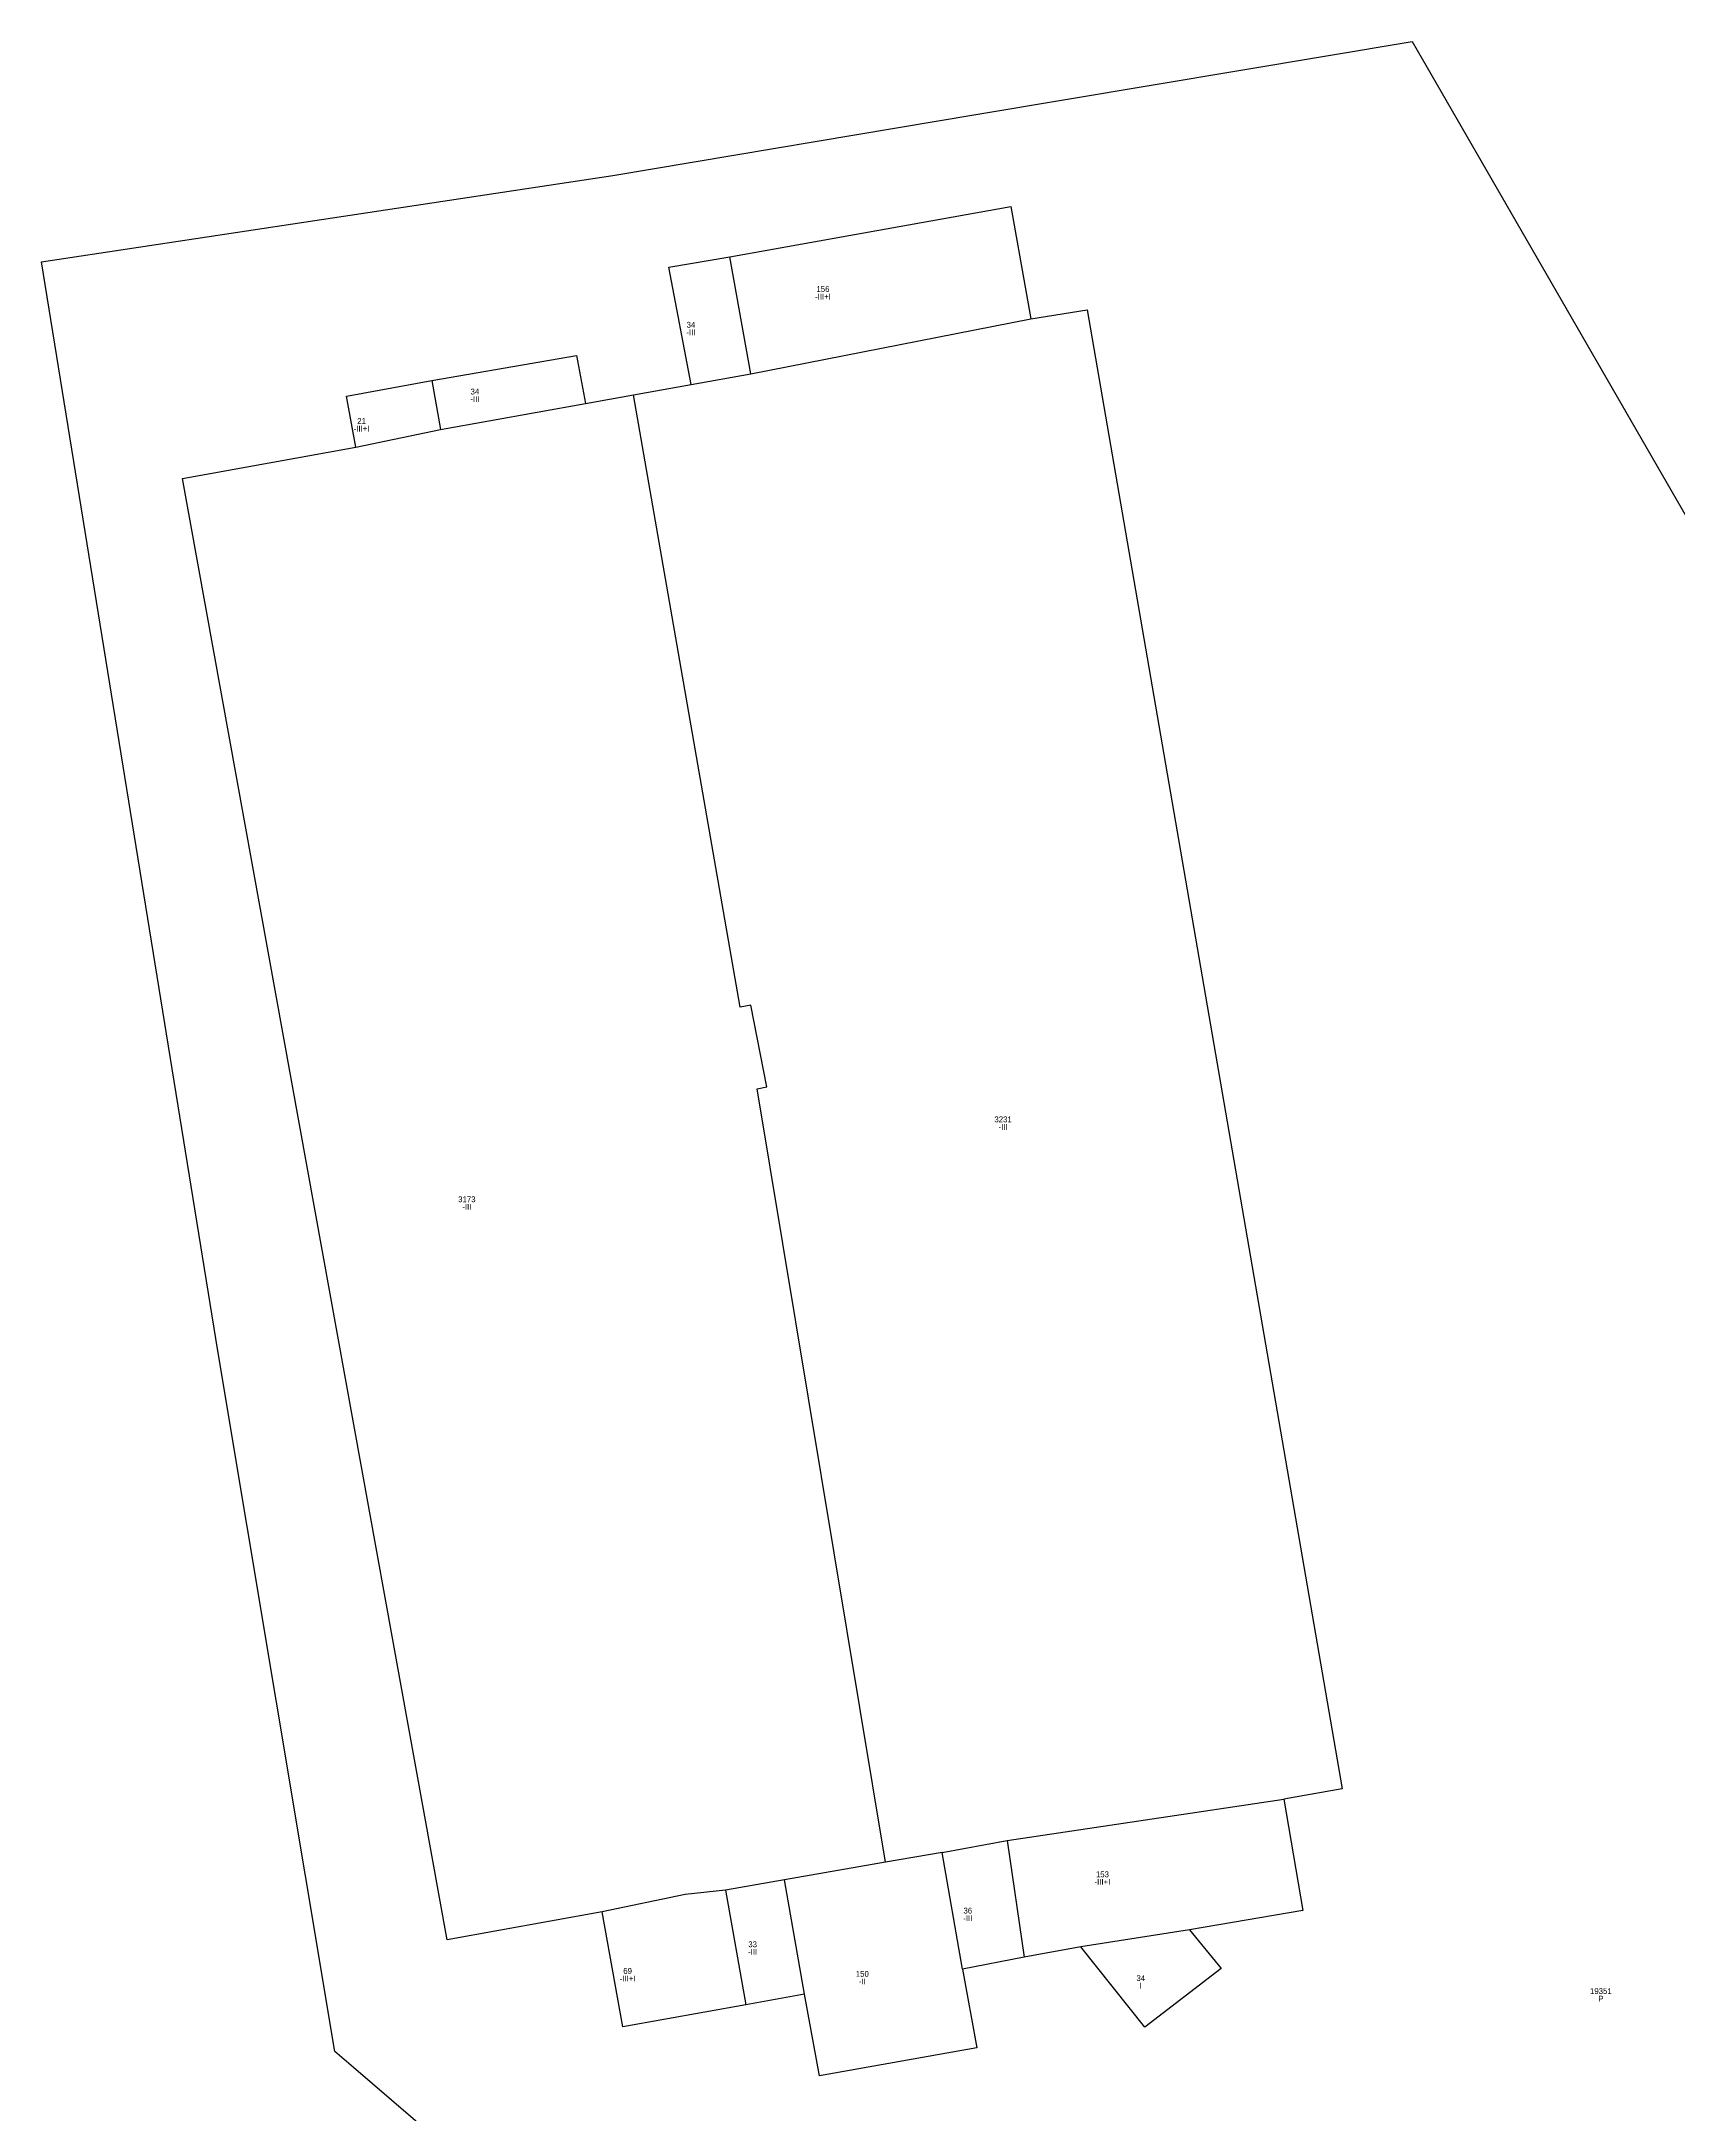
# Model space of a CAD drawing. Header units: metres. Extents: x 439162 to 439386, y 4494393 to 4494658.
# Drawn here: x 439161.6 to 439273.8, y 4494515.9 to 4494658.1 of the extents above; entities that cross this region are included whole.
import ezdxf
from ezdxf.enums import TextEntityAlignment as Align

# ---------------------------------------------------------------- set-up
doc = ezdxf.new("R2010")
doc.units = ezdxf.units.M

msp = doc.modelspace()

# ---------------------------------------------------------------- linework, layer by layer
at = {"layer": 'PG-LI'}
for p, q in [((439208.746, 4494643.353), (439228.016, 4494646.8025)), ((439228.016, 4494646.8025), (439229.386, 4494639.1025)), ((439204.576, 4494642.643), (439208.746, 4494643.353)), ((439210.186, 4494635.323), (439208.746, 4494643.353)), ((439206.086, 4494634.583), (439204.576, 4494642.643)), ((439210.186, 4494635.323), (439229.386, 4494639.1025)), ((439188.316, 4494634.863), (439198.246, 4494636.573)), ((439198.246, 4494636.573), (439198.846, 4494633.283)), ((439182.4765, 4494633.803), (439188.316, 4494634.863)), ((439188.316, 4494634.863), (439188.916, 4494631.513)), ((439206.086, 4494634.583), (439210.186, 4494635.323)), ((439183.116, 4494630.303), (439182.4765, 4494633.803)), ((439198.846, 4494633.283), (439202.146, 4494633.883)), ((439202.146, 4494633.883), (439206.086, 4494634.583)), ((439188.916, 4494631.513), (439198.846, 4494633.283)), ((439183.116, 4494630.303), (439188.916, 4494631.513)), ((439250.725, 4494538.262), (439246.725, 4494537.572)), ((439227.7555, 4494534.7225), (439246.725, 4494537.572)), ((439246.725, 4494537.572), (439248.035, 4494529.932)), ((439223.2955, 4494533.9125), (439219.4155, 4494533.2425)), ((439223.2955, 4494533.9125), (439227.7555, 4494534.7225)), ((439224.705, 4494525.9125), (439223.2955, 4494533.9125)), ((439227.7555, 4494534.7225), (439228.925, 4494526.722)), ((439219.4155, 4494533.2425), (439212.4855, 4494532.0425)), ((439212.4855, 4494532.0425), (439208.4455, 4494531.3225)), ((439208.4455, 4494531.3225), (439209.8455, 4494523.4625)), ((439213.8755, 4494524.1925), (439212.4855, 4494532.0425)), ((439201.4055, 4494521.9525), (439199.9855, 4494529.8325)), ((439248.035, 4494529.932), (439240.255, 4494528.592)), ((439240.255, 4494528.592), (439232.805, 4494527.432)), ((439228.925, 4494526.722), (439224.705, 4494525.9125)), ((439232.805, 4494527.432), (439228.925, 4494526.722)), ((439237.195, 4494521.922), (439232.805, 4494527.432)), ((439213.8755, 4494524.1925), (439209.8455, 4494523.4625)), ((439214.885, 4494518.5825), (439213.8755, 4494524.1925)), ((439209.8455, 4494523.4625), (439201.4055, 4494521.9525))]:
    msp.add_line(p, q, dxfattribs=at)
for points in [[(439229.386, 4494639.1025), (439233.246, 4494639.7125), (439250.725, 4494538.262)], [(439219.4155, 4494533.2425), (439210.626, 4494586.2825), (439211.276, 4494586.4125), (439210.176, 4494592.0225), (439209.446, 4494591.8825), (439202.146, 4494633.883)], [(439199.9855, 4494529.8325), (439189.3755, 4494527.913), (439171.2265, 4494628.1535), (439183.116, 4494630.303)], [(439208.4455, 4494531.3225), (439205.6855, 4494531.0325), (439199.9855, 4494529.8325)], [(439240.255, 4494528.592), (439242.425, 4494525.952), (439237.195, 4494521.922)], [(439224.705, 4494525.9125), (439225.675, 4494520.502), (439214.885, 4494518.5825)]]:
    msp.add_lwpolyline(points, dxfattribs=at)
at = {"layer": 'PG-LP'}
msp.add_lwpolyline([(439191.9155, 4494511.4525), (439182.9455, 4494519.163), (439181.6755, 4494520.253), (439173.636, 4494568.323), (439161.5565, 4494643.0035), (439181.5065, 4494646.0235), (439200.7165, 4494648.933), (439225.746, 4494653.1325), (439255.526, 4494658.1225), (439316.7915, 4494551.8805)], dxfattribs=at)

# ---------------------------------------------------------------- texts
at = {"layer": 'PG-AA'}
for s, p in [('-III+I', (439215.13, 4494640.82)), ('-III', (439206.08, 4494638.37)), ('-III', (439191.27, 4494633.79)), ('-III+I', (439183.5, 4494631.77)), ('-III', (439227.48, 4494583.87)), ('-III', (439190.72, 4494578.39)), ('-III+I', (439234.29, 4494532.09)), ('-III', (439225.06, 4494529.6)), ('-III', (439210.31, 4494527.29)), ('-III+I', (439201.74, 4494525.46)), ('-II', (439217.83, 4494525.26)), ('I', (439236.92, 4494524.97)), ('P', (439268.46, 4494524.08))]:
    msp.add_text(s, height=0.4, dxfattribs=at).set_placement(p, align=Align.TOP_CENTER)
at = {"layer": 'PG-AS'}
for s, p in [('156', (439215.13, 4494640.82)), ('34', (439206.08, 4494638.37)), ('34', (439191.27, 4494633.79)), ('21', (439183.5, 4494631.77)), ('3231', (439227.48, 4494583.87)), ('3173', (439190.72, 4494578.39)), ('153', (439234.29, 4494532.09)), ('36', (439225.06, 4494529.6)), ('33', (439210.31, 4494527.29)), ('69', (439201.74, 4494525.46)), ('150', (439217.83, 4494525.26)), ('34', (439236.92, 4494524.97)), ('19351', (439268.46, 4494524.08))]:
    msp.add_text(s, height=0.4, dxfattribs=at).set_placement(p, align=Align.BOTTOM_CENTER)

doc.saveas('drawing.dxf')
